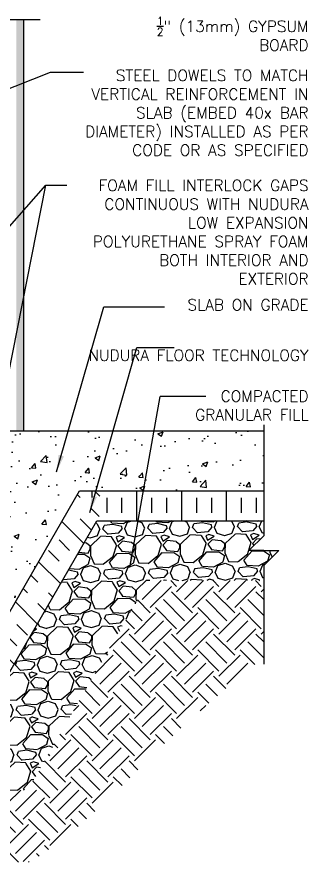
# Model space of a CAD drawing. Header units: inches. Extents: x 144 to 384, y -1 to 57.
# Drawn here: x 182.7 to 202.1, y -0.5 to 56 of the extents above; entities that cross this region are included whole.
import ezdxf

# ---------------------------------------------------------------- set-up
doc = ezdxf.new("R2010")
doc.units = ezdxf.units.IN
doc.header["$LTSCALE"] = 0.5
doc.header["$MEASUREMENT"] = 0
for name, color, linetype in [('HATCH', 12, 'Continuous'), ('line25', 2, 'Continuous'), ('LINE50', 5, 'Continuous'), ('LINE9', 9, 'Continuous'), ('TEXT', 4, 'Continuous')]:
    doc.layers.add(name, color=color, linetype=linetype)
doc.styles.add('DIM', font='romans.shx', dxfattribs={"width": 0.7})
doc.styles.add('ROMANS', font='romans.shx', dxfattribs={"height": 1.125})
doc.dimstyles.new('ext_12', dxfattribs={"dimscale": 12, "dimtxt": 0.09375, "dimasz": 0.09375, "dimexe": 0.09375, "dimexo": 0.0625, "dimgap": 0.0625, "dimtad": 1, "dimdec": 1, "dimzin": 3, "dimdsep": 46, "dimlunit": 4, "dimtxsty": 'DIM', "dimcen": 0.09, "dimdle": 0.09375, "dimclrt": 4, "dimadec": 0, "dimazin": 0, "dimtfac": 1, "dimtdec": 1, "dimtmove": 2, "dimatfit": 3, "dimfxl": 1, "dimfrac": 2, "dimtolj": 1, "dimtzin": 0, "dimarcsym": 0})
pattern_1 = [(50, (61.4655, -0.4946), (3.5863, -0.31376), [0.375, -4.125]), (355, (61.4655, -0.4946), (-0.69376, 3.76096), [0.3, -3.3]), (100.4514, (61.7644, -0.5207), (2.89255, 3.4472), [0.3187, -3.50571]), (46.1842, (61.4655, 0.5054), (5.3362, -0.8276), [0.5625, -6.1875]), (96.6356, (61.91, 0.4364), (4.67331, 4.87059), [0.47805, -5.25856]), (351.184, (61.4655, 0.5054), (4.6733, 4.8706), [0.45, -4.95]), (21, (61.9655, 0.2554), (2.984535, -2.013094), [0.375, -4.125]), (326, (61.9655, 0.2554), (1.21658, 3.62575), [0.3, -3.3]), (71.4514, (62.2143, 0.0877), (4.20111, 1.61265), [0.3187, -3.50571]), (37.5, (61.4655, -0.4946), (0.060799, 1.664469), [0, -3.26, 0, -3.35, 0, -3.3125]), (7.5, (61.4655, -0.4946), (1.315348, 1.972059), [0, -1.91, 0, -3.185, 0, -1.2625]), (327.5, (60.3505, -0.4946), (2.669112, -0.112774), [0, -1.25, 0, -3.9, 0, -5.175]), (317.5, (59.8505, -0.4946), (2.91593, 0.500525), [0, -1.625, 0, -2.59, 0, -3.675])]

msp = doc.modelspace()

# ---------------------------------------------------------------- hatches: boundary and pattern name
at = {"layer": 'HATCH'}
h = msp.add_hatch(dxfattribs=at)
h.set_pattern_fill('AR-SAND', color=256, scale=0.25, style=0)
h.set_pattern_definition([(37.5, (67.52804, -0.4946), (-0.0157483, 0.481706), [0, -0.38, 0, -0.425, 0, -0.40625]), (7.5, (67.52804, -0.4946), (0.4424442, 0.7055365), [0, -0.205, 0, -0.3425, 0, -0.13125]), (327.5, (67.22054, -0.4946), (0.7785355, 0.0014148), [0, -0.125, 0, -0.45, 0, -0.5875]), (317.5, (67.22054, -0.4946), (0.7515317, 0.219419), [0, -0.0625, 0, -0.295, 0, -0.3375])])
h.paths.add_polyline_path([(183.112, 55.782), (182.612, 55.782), (182.612, 46.782), (182.612, 28.782), (182.612, 28.282), (183.112, 28.282)])
h = msp.add_hatch(dxfattribs=at)
h.set_pattern_fill('AR-CONC', color=256, scale=0.5, style=0)
h.set_pattern_definition(pattern_1)
h.paths.add_polyline_path([(187.424, 25.282), (191.334, 25.282), (192.169, 28.282), (170.902, 28.282), (170.902, 26.282), (174.454, 26.282), (174.454, 6.282), (169.299, 6.282), (169.299, 26.282), (170.902, 26.282), (170.902, 28.282), (167.299, 28.282), (167.299, 4.282), (175.299, 4.282)])
h.paths.add_polyline_path([(174.454, 26.282), (169.299, 26.282), (169.299, 6.282), (174.454, 6.282)], flags=17)
h = msp.add_hatch(dxfattribs=at)
h.set_pattern_fill('AR-CONC', color=256, scale=0.5, style=0)
h.set_pattern_definition(pattern_1)
h.paths.add_polyline_path([(199.168, 28.282), (187.424, 28.282), (187.424, 25.282), (199.168, 25.282)])
h = msp.add_hatch(dxfattribs=at)
h.set_pattern_fill('AR-CONC', color=256, scale=0.5, style=0)
h.set_pattern_definition(pattern_1)
h.paths.add_polyline_path([(199.168, 24.282), (199.168, 25.282), (187.424, 25.282), (186.846, 24.282)])
h = msp.add_hatch(dxfattribs=at)
h.set_pattern_fill('INSUL', color=256, scale=8, angle=315, style=0)
h.set_pattern_definition([(315, (136.6867, 11.8028), (2.12132, 2.12132), []), (315, (137.3938, 12.51), (2.12132, 2.12132), [1, -1]), (315, (138.101, 13.217), (2.12132, 2.12132), [1, -1])])
h.paths.add_polyline_path([(188.001, 24.282), (186.846, 24.282), (175.299, 4.282), (177.609, 4.282), (188.579, 23.282)])
h = msp.add_hatch(dxfattribs=at)
h.set_pattern_fill('INSUL', color=256, scale=8, angle=90, style=0)
h.set_pattern_definition([(90, (136.6867, 10.8028), (-3, 2e-16), []), (90, (135.6867, 10.8028), (-3, 2e-16), [1, -1]), (90, (134.6867, 10.8028), (-3, 2e-16), [1, -1])])
h.paths.add_polyline_path([(199.168, 24.282), (191.334, 24.282), (190.91, 22.763), (190.778, 22.282), (199.168, 22.282)])
h.paths.add_polyline_path([(191.334, 24.282), (187.424, 24.282), (188.579, 22.282), (190.778, 22.282), (190.91, 22.763)])
h = msp.add_hatch(dxfattribs=at)
h.set_pattern_fill('GRAVEL', color=256, scale=3, angle=1, style=0)
h.set_pattern_definition([(229.0128, (138.79398, 14.84), (-23.5251243, -27.41474946), [0.40361, -39.95726]), (185.9697, (138.52926, 14.53533), (35.94216342, 3.6278037), [0.692604, -68.567775]), (133.5104, (137.84041, 14.4633), (30.5713329, -32.47142825), [0.48836, -48.3481]), (268.2737, (136.68368, 13.693), (1.95238674, 60.0432196), [0.630714, -62.440674]), (293.8337, (136.66468, 13.06257), (-15.62603158, 35.73271965), [0.618465, -61.22812]), (358.2737, (136.91459, 12.49684), (-60.0432196, 1.95238674), [0.630714, -62.440674]), (38.6942, (137.54502, 12.47784), (-38.47051045, -30.67604631), [0.83409, -82.57455]), (73.2553, (138.19602, 12.99928), (19.84497525, 66.35643767), [0.787464, -77.95896]), (122.4296, (138.42289, 13.75336), (-24.67701297, 38.57518704), [0.63285, -62.65222]), (176.2364, (138.08352, 14.28752), (33.0473336, -2.4235882), [0.7225, -35.40229]), (223.3974, (137.36258, 14.33494), (-35.41861008, -33.6232372), [0.934344, -92.500125]), (139.8141, (139.65375, 13.71483), (-21.3109536, 17.6307498), [0.3189, -31.57153]), (172.4692, (139.41012, 13.92061), (39.09876982, -5.31846614), [0.60671, -60.06453]), (226, (138.8086, 14.0001), (0.05236, -2.999544), [0.42426, -3.81838]), (204.1986, (138.5924, 14.3564), (14.893, 6.2608762), [0.22847, -22.61885]), (292.8014, (138.384, 14.26276), (-3.1566145, 8.946273), [0.32311, -15.83239]), (31.9638, (138.5092, 13.9649), (8.8939088, 6.156165), [0.52479, -16.96807]), (162.5651, (138.9544, 14.2427), (6.051445, -2.894824), [0.37947, -9.10736]), (17.3895, (136.64426, 14.23239), (29.83836617, 9.5221797), [0.5316, -52.628535]), (71.3462, (137.15157, 14.39127), (-11.42222856, -33.204409), [0.44598, -44.15222]), (294.1986, (138.94396, 14.8426), (-6.2608762, 14.893), [0.45694, -22.39037]), (344.6105, (139.13126, 14.42582), (-30.15250873, 8.4750351), [0.5316, -52.628535]), (340.444, (136.67672, 12.37267), (-15.1024352, 5.737288), [0.51264, -25.11937]), (295.7751, (137.1598, 12.20108), (-15.5736216, 32.7331985), [0.42953, -42.52393]), (67.8014, (139.0263, 11.8436), (5.737304, 15.1024291), [0.45694, -22.39037]), (18.354, (139.19896, 12.26667), (-38.7846376, -12.6787998), [0.50289, -49.78627]), (70.444, (137.55654, 11.81794), (-5.737288, -15.1024352), [0.25632, -25.37569]), (102.3099, (138.84634, 11.84046), (-3.208965, 11.9458175), [0.15297, -15.14409]), (166.9638, (138.8137, 11.9899), (9.050988, -2.8424656), [0.61847, -11.75085]), (187.009, (138.2112, 12.12941), (29.94307292, 3.5231132), [0.57315, -56.74177]), (304.6901, (138.5139, 13.6949), (-3.104262, 5.946728), [0.43267, -10.38399]), (354.1572, (138.76017, 13.33918), (51.0969454, -5.10903747), [0.75538, -74.78269]), (61.9454, (139.51163, 13.26228), (-11.6316719, -21.2062316), [0.30887, -30.57802]), (91, (139.657, 13.535), (-3.0519, 2.94719), [0.18, -2.82]), (121.2564, (138.14964, 12.21835), (12.3646577, -20.78738036), [0.41677, -41.26056]), (49.0128, (137.9334, 12.57463), (23.5251243, 27.41474946), [0.80722, -39.55366]), (1, (138.4628, 13.184), (2.94719, 3.0519), [0.78, -2.22]), (326.3048, (139.24272, 13.19758), (-30.3619146, 20.47325553), [0.47434, -46.95982]), (255.0546, (139.63737, 12.93443), (-2.790114, -12.05053), [0.43681, -21.40352]), (208.646, (139.52472, 12.5124), (-56.46773345, -30.99024094), [0.711195, -70.40842]), (176.4261, (138.90057, 12.17145), (-39.04641873, 2.3188836), [0.7524, -74.48722])])
h.paths.add_polyline_path([(199.168, 22.282), (188.001, 22.282), (177.609, 4.282), (183.382, 4.282), (191.465, 18.282), (199.168, 18.282), (199.168, 19.282), (200.168, 20.282), (198.168, 20.282), (199.168, 21.282)])
h = msp.add_hatch(dxfattribs=at)
h.set_pattern_fill('EARTH', color=256, scale=8, angle=45, style=0)
h.set_pattern_definition([(45, (61.4655, -0.4946), (2e-16, 2.828427), [2, -2]), (45, (60.9352, 0.0357), (2e-16, 2.828427), [2, -2]), (45, (60.4049, 0.566), (2e-16, 2.828427), [2, -2]), (135, (60.4049, 0.9196), (-2.828427, 4e-16), [2, -2]), (135, (60.9352, 1.45), (-2.828427, 4e-16), [2, -2]), (135, (61.4655, 1.9803), (-2.828427, 4e-16), [2, -2])])
h.paths.add_polyline_path([(160.554, -0.534), (183.503, -0.534), (183.566, -0.496), (183.732, -0.394), (183.897, -0.289), (184.061, -0.184), (184.224, -0.076), (184.386, 0.033), (184.547, 0.143), (184.707, 0.255), (184.866, 0.368), (185.024, 0.483), (185.182, 0.598), (185.339, 0.716), (185.495, 0.834), (185.65, 0.954), (185.805, 1.074), (185.958, 1.196), (186.112, 1.319), (186.264, 1.443), (186.416, 1.569), (186.567, 1.695), (186.718, 1.822), (186.867, 1.95), (187.017, 2.079), (187.166, 2.209), (187.314, 2.34), (187.462, 2.471), (187.609, 2.604), (187.756, 2.737), (187.902, 2.871), (188.048, 3.005), (188.194, 3.14), (188.339, 3.276), (188.484, 3.412), (188.628, 3.549), (188.773, 3.686), (188.916, 3.824), (189.06, 3.962), (189.203, 4.101), (189.347, 4.24), (189.49, 4.379), (189.632, 4.519), (189.775, 4.659), (189.917, 4.799), (190.059, 4.939), (190.202, 5.08), (190.344, 5.22), (190.486, 5.361), (190.628, 5.502), (190.77, 5.643), (190.912, 5.784), (191.054, 5.924), (191.196, 6.065), (191.338, 6.205), (191.48, 6.346), (191.622, 6.486), (191.765, 6.626), (191.907, 6.766), (192.05, 6.905), (192.193, 7.044), (192.336, 7.183), (192.479, 7.322), (192.623, 7.46), (192.767, 7.597), (192.911, 7.734), (193.056, 7.871), (193.2, 8.007), (193.345, 8.143), (193.491, 8.278), (193.636, 8.412), (193.782, 8.546), (193.929, 8.68), (194.075, 8.814), (194.222, 8.946), (194.369, 9.079), (194.516, 9.211), (194.663, 9.343), (194.811, 9.474), (194.959, 9.605), (195.107, 9.735), (195.256, 9.866), (195.404, 9.995), (195.553, 10.125), (195.702, 10.254), (195.851, 10.383), (196, 10.512), (196.15, 10.64), (196.3, 10.768), (196.449, 10.896), (196.599, 11.023), (196.75, 11.15), (196.9, 11.277), (197.05, 11.404), (197.201, 11.531), (197.352, 11.657), (197.503, 11.783), (197.654, 11.909), (197.805, 12.035), (197.956, 12.16), (198.107, 12.286), (198.258, 12.411), (198.41, 12.536), (198.561, 12.661), (198.713, 12.786), (198.865, 12.911), (199.016, 13.035), (199.168, 13.16), (199.168, 18.282), (191.465, 18.282), (183.382, 4.282), (165.387, 4.282), (155.098, 3.381), (155.242, 3.244), (155.387, 3.108), (155.534, 2.973), (155.681, 2.84), (155.83, 2.707), (155.98, 2.576), (156.131, 2.446), (156.283, 2.317), (156.437, 2.189), (156.591, 2.063), (156.747, 1.937), (156.903, 1.813), (157.061, 1.691), (157.22, 1.569), (157.38, 1.449), (157.542, 1.33), (157.704, 1.213), (157.868, 1.096), (158.033, 0.981), (158.198, 0.868), (158.365, 0.755), (158.533, 0.644), (158.703, 0.535), (158.873, 0.427), (159.044, 0.32), (159.217, 0.214), (159.39, 0.11), (159.565, 0.008), (159.741, -0.093), (159.918, -0.193), (160.096, -0.291), (160.275, -0.388), (160.455, -0.483)])

# ---------------------------------------------------------------- linework, layer by layer
at = {"layer": 'line25'}
for p, q in [((177.609, 4.282), (188.001, 22.282)), ((188.001, 22.282), (199.168, 22.282))]:
    msp.add_line(p, q, dxfattribs=at)
at = {"layer": 'LINE50'}
for p, q in [((167.299, 28.282), (199.168, 28.282)), ((175.299, 4.282), (186.846, 24.282)), ((186.846, 24.282), (199.168, 24.282))]:
    msp.add_line(p, q, dxfattribs=at)
at = {"layer": 'LINE9'}
for p, q in [((174.987, 55.782), (184.217, 55.782)), ((183.112, 55.782), (183.112, 28.282)), ((199.168, 28.68), (199.168, 21.282)), ((198.168, 20.282), (199.168, 21.282)), ((199.168, 20.282), (198.168, 20.282)), ((199.168, 20.282), (200.168, 20.282)), ((200.168, 20.282), (199.168, 19.282)), ((199.168, 19.282), (199.168, 12.695))]:
    msp.add_line(p, q, dxfattribs=at)
at = {"layer": 'TEXT'}
msp.add_line((195.299, 30.584), (192.234, 30.584), dxfattribs=at)
msp.add_lwpolyline([(183.112, 55.285, 0, 0.36, 0), (184.192, 55.285, 0, 0, 0), (190.347, 55.285, 0, 0, 0)], format="xyseb", dxfattribs=at)

# ---------------------------------------------------------------- texts
at = {"layer": 'TEXT', "char_height": 0.75, "attachment_point": 6, "style": 'ROMANS'}
for s, insert, width in [('\\A1;{\\H0.7x;\\S1/2;}" (13mm) GYPSUM BOARD', (202.168, 54.823), 11.68021), ('\\A1;STEEL DOWELS TO MATCH VERTICAL REINFORCEMENT IN SLAB (EMBED 40x BAR DIAMETER) INSTALLED AS PER CODE OR AS SPECIFIED', (202.168, 49.544), 16.37365), ('\\A1;FOAM FILL INTERLOCK GAPS CONTINUOUS WITH NUDURA LOW EXPANSION POLYURETHANE SPRAY FOAM BOTH INTERIOR AND EXTERIOR', (202.168, 41.568), 16.37365), ('\\A1;SLAB ON GRADE', (202.168, 36.711), 16.37365), ('\\A1;NUDURA FLOOR TECHNOLOGY', (202.168, 33.338), 16.37365), ('\\A1;COMPACTED \\PGRANULAR FILL', (202.168, 29.986), 16.37365)]:
    msp.add_mtext(s, dxfattribs=dict(at, insert=insert, width=width))

# ---------------------------------------------------------------- leaders
at = {"layer": 'TEXT'}
for points, override in [([(173.614, 47.782), (184.9, 52.252), (187.105, 52.252)], {"dimgap": 0.0625, "dimtad": 0}), ([(170.549, 28.804), (184.593, 44.709), (185.997, 44.709)], {"dimtad": 0}), ([(181.424, 28.789), (184.593, 44.709), (185.997, 44.709)], {"dimtad": 0}), ([(185.315, 25.549), (188.468, 36.581), (192.525, 36.581)], {"dimtad": 0}), ([(187.527, 22.838), (190.68, 33.869), (193.183, 33.869)], {"dimtad": 0}), ([(190.213, 19.157), (192.234, 30.584)], {"dimgap": 0.0625, "dimtad": 0})]:
    msp.add_leader(points, dimstyle='ext_12', override=override, dxfattribs=at)

doc.saveas('drawing.dxf')
